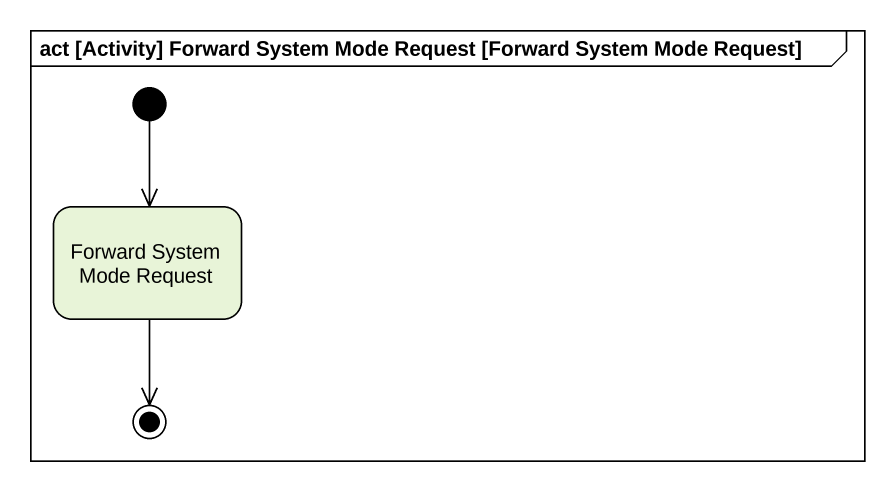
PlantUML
@startuml
mainframe act [Activity] Forward System Mode Request [Forward System Mode Request]
hide empty description
state "Forward System Mode Request" as Forward_System_Mode_Request
[*] --> Forward_System_Mode_Request
Forward_System_Mode_Request --> [*]
@enduml
